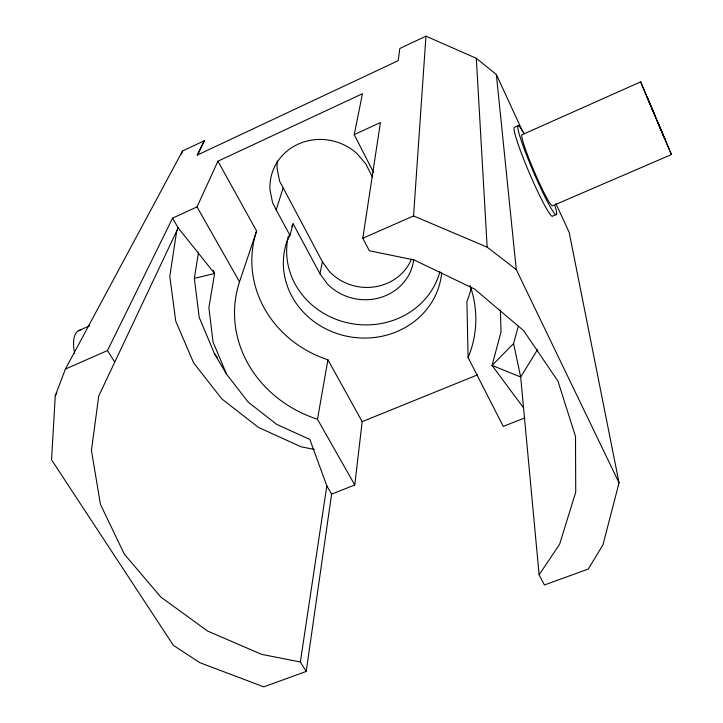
<?xml version="1.0" encoding="UTF-8"?>
<svg xmlns="http://www.w3.org/2000/svg" width="723" height="723" viewBox="0 0 723 723"><rect width="100%" height="100%" fill="white"/><g stroke="black" fill="none" stroke-linecap="round" stroke-linejoin="round"><path stroke-width="1.08" d="M197.713 154.993L204.329 140.741L182.503 151.035L65.422 369.055L55.273 395.734L51.541 459.792L173.412 645.404L200.018 662.747L263.778 686.85L306.209 671.45L331.595 494.125L326.823 485.847L309.86 439.476L276.62 424.32L248.26 402.16L226.561 374.189L214.559 353.872L199.223 317.442L194.333 278.4L198.518 252.327M555.933 203.66L569.173 232.363L619.042 482.81L602.964 544.871L588.224 569.073L544.428 584.97L539.105 574.812L559.593 544.32L575.734 492.128L575.508 436.475L558.002 381.22L523.651 330.637L474.451 288.965L413.954 259.919L369.354 250.764L362.801 238.256L413.556 215.933L425.955 36.15L476.321 58.328L496.349 74.487L522.828 131.902M331.595 494.125L354.767 484.979L362.178 421.663L327.917 359.792A111.252 102.53 8.3 0 1 256.602 231.026L217.93 161.193L362.485 93.719L354.216 134.614L373.565 172.49M306.209 671.45L300.352 661.997L326.823 485.847M362.801 238.256L380.425 122.558L354.216 134.614M354.767 484.979L317.487 419.259L327.917 359.792M413.719 259.358A49.869 46.127 8.3 0 1 379.521 297.804A49.869 46.127 8.3 0 1 327.076 283.561L319.918 273.71L322.44 261.825L279.602 181.139L277.162 168.929A50.041 47.375 16.1 0 1 277.361 161.021M539.105 574.812L520.677 376.99L513.583 343.57L518.319 326.181M441.672 272.933A79.44 73.195 8.3 0 1 347.221 336.312A79.44 73.195 8.3 0 1 286.977 241.193L289.95 235.346L293.149 223.805L319.918 273.71M537.162 349.182L536.583 351.233L520.677 376.99L492.056 365.431L501.012 331.92L500.397 310.04M289.95 235.346L276.222 209.887L283.073 188.079M317.487 419.259A120.877 109.462 8.3 0 1 239.521 281.816L256.602 231.026M181.319 154.053L182.503 151.035M65.422 369.055L107.519 350.538L172.562 218.147L197.027 206.895L217.93 161.193M172.562 218.147L178.165 227.881L98.744 395.996L91.432 450.456L100.434 504.302L124.32 554.143L160.94 597.144L207.682 631.098L261.636 654.36L300.352 661.997M178.536 227.311L176.665 231.306L169.788 276.385L175.752 321.202L193.628 362.883L221.862 398.942L258.445 427.41L301.048 446.778L314.216 449.426M204.329 140.741L197.054 155.174L398.21 60.669L399.819 48.486L425.955 36.15M291.685 226.688L293.149 223.805M55.273 395.734L56.864 392.752M513.583 343.57L492.056 365.431L523.551 407.871M517.984 125.766L514.261 127.438A48.405 4.239 66.8 0 0 530.827 176.403A48.405 4.239 66.8 0 0 552.842 215.951L556.565 214.351M78.427 330.782L89.688 325.757M640.641 81.88L522.313 134.641A38.744 3.281 66.8 0 0 537.361 178.644L541.482 187.519A38.744 3.281 66.8 0 0 552.39 205.847L671.459 154.559L640.641 81.88L660.813 129.688M362.178 421.663L477.523 374.857M524.88 417.876L503.271 426.398L468.106 357.569L466.895 301.428A111.252 102.53 8.3 0 0 471.351 287.637M194.333 278.4L214.604 273.484L213.33 270.375M413.556 215.933L487.157 247.149L516.285 269.616L619.042 482.81M178.165 227.881L214.604 273.484L208.884 307.709L213.059 342.042L226.561 374.189M214.559 353.872L217.289 357.388M322.44 261.825L329.453 271.532A48.92 45.413 8.3 0 0 411.504 259.114M107.519 350.538L114.659 362.06M197.027 206.895L239.521 281.816M372.607 177.506L365.793 163.922L357.072 153.647A52.074 48.965 15.5 0 0 299.611 143.516A52.074 48.965 15.5 0 0 270.031 190.086L272.598 202.711L276.222 209.887M671.459 154.559L670.031 151.297M669.679 150.483L658.852 124.971M651.007 106.209L647.058 97.009L650.14 104.383M660.949 129.887L665.033 139.412L657.867 122.377M651.016 106.127L655.083 115.689M652.074 108.974L654.27 114.162M496.349 74.487L516.285 269.616M476.321 58.328L487.157 247.149M554.966 205.639A48.441 4.103 66.8 0 1 546.968 200.831A48.441 4.103 66.8 0 1 521.5 141.31A48.441 4.103 66.8 0 1 524.058 133.421M469.986 285.314A120.877 109.462 8.3 0 1 468.106 357.569M439.918 271.631A77.894 72.047 8.3 0 1 346.895 322.666A77.894 72.047 8.3 0 1 288.387 235.978M74.641 353.439A37.135 15.21 65.8 0 1 80.307 330.095"/></g></svg>
